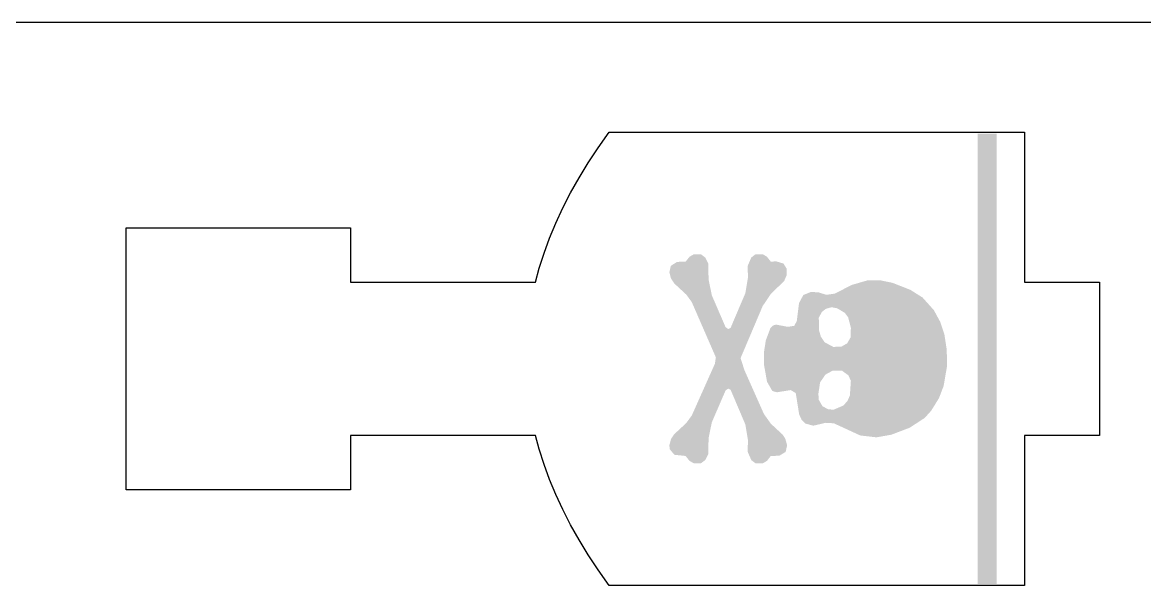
# Model space of a CAD drawing. Header units: millimetres. Extents: x 6 to 441, y 6 to 299.
# Drawn here: x 367.2 to 397.1, y 7.96 to 22.96 of the extents above; entities that cross this region are included whole.
import ezdxf

# ---------------------------------------------------------------- set-up
doc = ezdxf.new("R2010")
doc.units = ezdxf.units.MM
doc.layers.add('CUT', color=1, linetype='Continuous')
doc.layers.add('RASTER', color=7, linetype='Continuous')

msp = doc.modelspace()

# ---------------------------------------------------------------- hatches: boundary and pattern name
at = {"layer": 'RASTER'}
msp.add_hatch(color=7, dxfattribs=at).paths.add_polyline_path([(393.156, 20), (393.156, 8), (392.656, 8), (392.656, 20)])
h = msp.add_hatch(color=7, dxfattribs=at)
h.paths.add_polyline_path([(391.828, 14.244), (391.836, 13.806), (391.745, 13.277), (391.622, 12.954), (391.415, 12.619), (391.241, 12.425), (390.842, 12.165), (390.352, 11.978), (389.956, 11.908), (389.523, 11.958), (388.819, 12.282), (388.6, 12.295), (388.271, 12.218), (388.058, 12.276), (387.961, 12.373), (387.895, 12.52), (387.804, 13.088), (387.671, 13.167), (387.303, 13.109), (387.181, 13.142), (387.039, 13.388), (386.954, 13.864), (386.954, 14.155), (387.006, 14.49), (387.128, 14.814), (387.206, 14.891), (387.283, 14.91), (387.593, 14.852), (387.762, 14.878), (387.831, 15.002), (387.891, 15.484), (388.006, 15.699), (388.213, 15.782), (388.413, 15.769), (388.62, 15.705), (388.841, 15.736), (389.304, 15.97), (389.724, 16.092), (390.053, 16.092), (390.39, 16.022), (390.861, 15.835), (391.183, 15.633), (391.485, 15.296), (391.655, 14.982), (391.766, 14.647)])
h.paths.add_polyline_path([(389.273, 14.827), (389.201, 15.104), (389.11, 15.226), (388.903, 15.348), (388.757, 15.373), (388.606, 15.331), (388.498, 15.246), (388.418, 15.093), (388.426, 14.755), (388.473, 14.589), (388.575, 14.44), (388.802, 14.318), (389.015, 14.322), (389.176, 14.413), (389.267, 14.573)], flags=0)
h.paths.add_polyline_path([(389.273, 13.413), (389.207, 13.56), (389.038, 13.682), (388.783, 13.682), (388.595, 13.58), (388.453, 13.372), (388.407, 13.07), (388.418, 12.907), (388.517, 12.735), (388.67, 12.656), (388.814, 12.644), (389.071, 12.754), (389.182, 12.876), (389.247, 13.024)], flags=0)
h.paths.add_polyline_path([(387.566, 16.394), (387.56, 16.222), (387.496, 16.073), (387.142, 15.73), (386.923, 15.406), (386.334, 14.019), (386.437, 13.696), (386.956, 12.53), (387.142, 12.27), (387.463, 11.972), (387.529, 11.863), (387.574, 11.695), (387.535, 11.52), (387.366, 11.418), (387.14, 11.412), (387.037, 11.282), (386.929, 11.216), (386.729, 11.218), (386.619, 11.302), (386.526, 11.518), (386.528, 11.85), (386.462, 12.249), (386.069, 13.173), (386.005, 13.206), (385.935, 13.159), (385.567, 12.307), (385.482, 11.888), (385.47, 11.455), (385.391, 11.302), (385.28, 11.218), (385.083, 11.218), (384.972, 11.282), (384.869, 11.412), (384.571, 11.443), (384.447, 11.59), (384.436, 11.695), (384.48, 11.863), (384.565, 11.991), (384.887, 12.289), (385.034, 12.491), (385.65, 13.87), (385.675, 14.039), (385.034, 15.509), (384.887, 15.711), (384.565, 16.009), (384.48, 16.137), (384.436, 16.305), (384.476, 16.478), (384.643, 16.582), (384.869, 16.588), (384.972, 16.718), (385.083, 16.782), (385.28, 16.782), (385.391, 16.698), (385.47, 16.545), (385.482, 16.112), (385.567, 15.693), (385.935, 14.841), (386.005, 14.794), (386.069, 14.827), (386.462, 15.751), (386.528, 16.15), (386.526, 16.482), (386.619, 16.698), (386.729, 16.782), (386.929, 16.784), (387.037, 16.718), (387.14, 16.588), (387.283, 16.596), (387.477, 16.538)])

# ---------------------------------------------------------------- linework, layer by layer
at = {"layer": 'CUT'}
msp.add_lwpolyline([(410.001, 22.96), (351.999, 22.96)], dxfattribs=at)
msp.add_lwpolyline([(395.896, 16.04), (395.896, 11.96), (393.896, 11.96), (393.896, 7.96), (382.835, 7.96), (382.539, 8.377), (382.274, 8.779), (382.029, 9.18), (381.803, 9.581), (381.597, 9.982), (381.411, 10.384), (381.244, 10.785), (381.097, 11.187), (380.969, 11.589), (380.869, 11.96), (375.94, 11.96), (375.94, 10.51), (369.96, 10.51), (369.96, 17.49), (375.94, 17.49), (375.94, 16.04), (380.869, 16.04), (380.969, 16.411), (381.097, 16.813), (381.244, 17.215), (381.411, 17.616), (381.597, 18.018), (381.803, 18.419), (382.029, 18.82), (382.274, 19.221), (382.539, 19.623), (382.835, 20.04), (393.896, 20.04), (393.896, 16.04)], close=True, dxfattribs=at)

doc.saveas('drawing.dxf')
